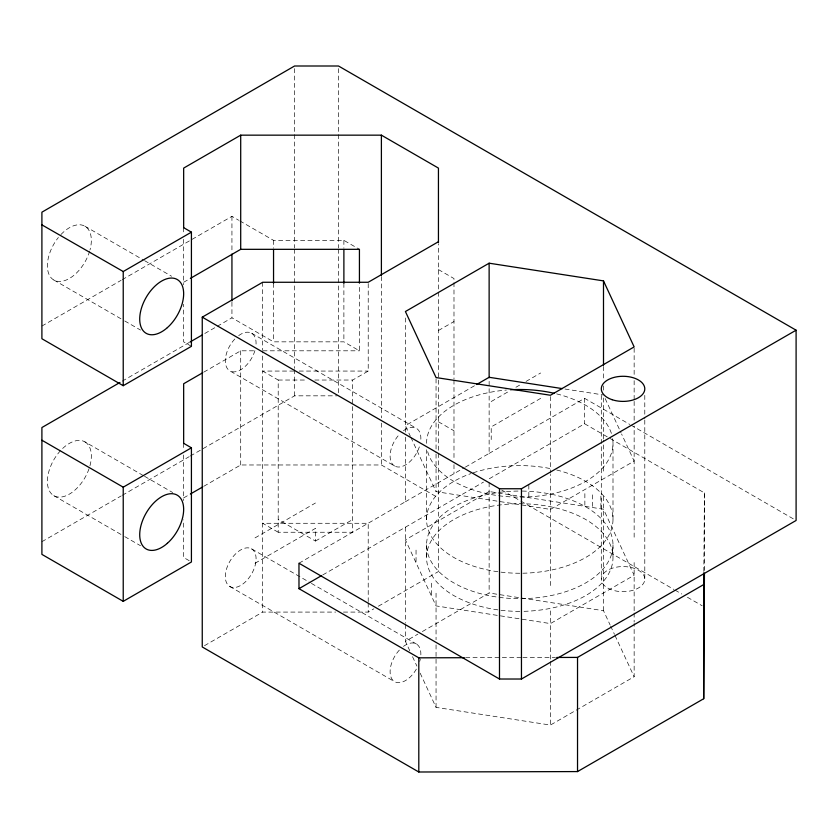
<?xml version="1.0" encoding="UTF-8"?>
<svg xmlns="http://www.w3.org/2000/svg" width="838" height="838" viewBox="0 0 838 838"><rect width="100%" height="100%" fill="white"/><g stroke="black" fill="none" stroke-linecap="round" stroke-linejoin="round"><path stroke-width="0.63" stroke-dasharray="4.19 3.14" d="M368.217 283.569L368.217 371.066L352.672 380.033L352.672 532.245L278.206 532.245L278.206 380.033L262.671 371.066L262.671 351.478M298.967 563.23L405.414 501.732L405.414 437.237M405.414 432.073L405.414 318.011M426.563 519.424L426.563 449.765M465.373 467.112L489.13 453.4L489.141 377.289M550.419 585.532L550.43 474.392M603.496 471.092L603.507 440.128M603.507 438.84L603.507 397.558M612.997 519.424L612.997 443.323M634.146 537.189L634.146 426.06M703.815 571.464L704.433 492.922L608.357 437.467M41.9 326.055L121.081 280.342M122.212 279.683L231.937 216.34L238.683 220.237M183.658 282.27L189.241 279.044M122.212 381.164L190.079 341.988M204.786 333.493L216.099 326.967M217.231 326.307L231.937 317.822L273.544 341.841L343.884 341.841L359.429 350.808L359.429 284.459M203.791 372.124L240.705 350.808L256.355 350.808M41.9 541.704L121.217 495.907M122.348 495.258L189.199 456.658M190.331 456.008L294.567 395.829L337.222 395.829M438.442 330.518L453.987 321.541M183.658 497.919L189.241 494.692M203.791 486.291L240.705 464.975L381.395 464.975L438.442 497.919M474.434 385.784L405.414 425.631L410.337 436.242M255.024 537.891L315.444 503.01M491.215 401.528L510.311 390.508M515.936 387.261L520.429 384.663M526.044 381.426L540.646 372.994M255.024 563.262L315.444 528.38L315.444 541.055L278.206 519.56M540.646 398.364L491.215 426.898L491.215 439.583M315.444 541.055L352.672 519.56M405.414 501.732L464.242 467.772M489.13 453.4L584.589 398.322L629.83 424.447M322.766 574.931L483.474 482.112M607.225 436.818L584.62 423.766L489.13 478.844L489.13 481.379M204.493 645.679L262.671 612.086L335.64 612.086M343.454 612.086L368.217 612.086L373.874 608.817M378.409 606.199L438.442 571.537L438.442 244.015M409.792 650.78L405.414 641.342L417.858 634.157M422.383 631.548L489.13 593.011L603.496 610.703L610.064 624.855M420.184 673.186L436.053 707.377L550.419 725.069L634.146 676.727L634.146 623.388M465.645 657.704L521.582 657.558M522.891 657.547L555.416 657.463M239.804 220.886L273.544 240.359L343.884 240.359L359.429 249.326M262.881 350.808L359.429 350.808M293.949 371.066L262.671 371.066L262.671 612.086M299.156 371.066L368.217 371.066M278.206 380.033L305.65 380.033M314.795 380.033L352.672 380.033M564.959 389.021L603.507 394.981M410.892 437.415L436.064 491.655L550.43 509.42L634.146 461.089L621.566 433.937M438.442 269.585L453.987 278.551L453.987 378.786M630.962 425.107L793.837 519.162M438.442 421.807L453.987 430.774M84.9 226.208L143.445 260M144.565 260.649L171.591 276.257M251.578 333.199L416.36 428.333M501.648 490.01L519.769 500.475M520.911 501.124L673.846 589.428M674.978 590.078L681.776 594.006M687.443 597.274L702.171 605.78M191.42 346.324L183.658 341.841L183.658 304.215M234.818 339.023A21.746 12.56 -60 0 0 229.832 370.867L394.614 466.012A21.746 12.56 -60 0 0 419.702 445.764M53.831 280.018L123.626 320.326M124.757 320.975L140.512 330.067M278.206 532.245L262.671 523.279L368.207 523.279L368.217 601.632M84.9 441.856A31.069 17.944 -60 0 1 75.053 489.989A31.069 17.944 -60 0 1 48.143 474.444A31.069 17.944 -60 0 1 84.9 441.856L143.445 475.649M144.565 476.298L172.712 492.555M251.578 548.848A21.746 12.56 -60 0 1 244.686 582.536A21.746 12.56 -60 0 1 225.851 571.663A21.746 12.56 -60 0 1 251.578 548.848L310.269 582.735M311.401 583.384L416.36 643.982M189.199 560.695L183.658 557.49L183.658 519.864M229.832 586.516L394.614 681.661M53.831 495.667L123.626 535.974M124.757 536.624L140.512 545.716M605.151 398.521L621.01 432.754M610.609 626.028L614.443 634.282M614.987 635.466L634.146 676.727M412.526 656.678L416.905 666.105M584.589 398.322L584.62 423.766M704.433 492.922L704.433 572.061M644.789 395.358L644.789 418.822M644.789 420.121L644.789 579.121A21.746 12.56 0 0 1 612.169 589.994A21.746 12.56 0 0 1 612.169 568.248A21.746 12.56 0 0 1 644.789 579.121M634.146 348.21L634.146 375.455M634.146 380.651L634.146 400.103M634.146 401.402L634.146 420.865M634.146 562.56L634.146 611.677M634.146 612.976L634.146 622.089M612.997 544.868L612.997 557.553M603.507 366.457L603.507 380.724M603.507 385.909L603.507 392.394M603.496 496.536L603.496 610.703M601.296 395.358L601.296 579.121M600.888 496.127L600.888 508.813M592.655 494.86L592.655 507.545M584.861 493.655L584.861 506.341M550.419 396.552L550.43 473.093M550.419 610.902L550.419 660.019M550.419 661.318L550.419 725.069M528.83 484.982L528.83 497.667M489.13 482.646L489.13 593.011M453.987 380.033L453.987 459.454M453.987 464.65L453.987 473.763M436.053 378.86L436.053 452.761M436.053 454.06L436.064 491.655M436.053 593.21L436.053 639.719M436.053 644.925L436.053 657.935M436.053 659.234L436.053 707.377M431.413 583.206L431.413 595.891M426.563 544.868L426.563 557.553M416.046 550.105L416.046 562.79M405.414 527.175L405.414 623.137M405.414 624.436L405.414 641.342M381.395 276.509L381.395 417.858M381.395 423.096L381.395 464.975M368.217 602.941L368.217 612.086M343.884 240.359L343.884 248.163M343.884 283.296L343.884 341.841M338.51 68.622L338.51 247.933M338.51 249.242L338.51 393.211M294.567 68.622L294.567 247.933M294.567 249.242L294.567 368.343M294.567 369.652L294.567 395.829M273.544 240.359L273.544 248.163M273.544 283.296L273.544 341.841M262.671 282.27L262.671 350.169M240.705 350.808L240.705 464.975M231.937 216.34L231.937 252.772M231.937 302.204L231.937 317.822M183.658 227.674L183.658 234.263M183.658 239.354L183.658 284.857M183.658 443.323L183.658 449.912M183.658 455.003L183.658 500.506M403.476 646.37A21.746 12.56 -60 0 1 420.739 656.332M420.341 658.846A21.746 12.56 -60 0 1 419.702 661.412M416.36 669.101A21.746 12.56 -60 0 1 392.697 680.068A21.746 12.56 -60 0 1 399.6 649.817M60.954 234.525A31.069 17.944 -60 0 1 84.554 226.019A31.069 17.944 -60 0 1 90.012 249.871M89.666 251.107A31.069 17.944 -60 0 1 54.879 280.552A31.069 17.944 -60 0 1 58.377 237.489M403.476 430.722A21.746 12.56 -60 0 1 420.739 440.683M394.614 466.012A21.746 12.56 -60 0 1 399.6 434.168M238.694 335.588A21.746 12.56 -60 0 1 255.946 345.549M254.909 350.63A21.746 12.56 -60 0 1 229.832 370.867M556.694 470.013A93.217 53.821 0 0 1 611.311 529.616A93.217 53.821 0 0 1 522.21 573.223M519.78 573.244A93.217 53.821 0 0 1 430.093 534.11A93.217 53.821 0 0 1 470.841 473.617M473.166 472.821A93.217 53.821 0 0 1 551.666 468.851M522.21 491.068A93.217 53.821 0 0 1 599.683 572.584A93.217 53.821 0 0 1 438.651 571.369A93.217 53.821 0 0 1 519.78 491.058M519.78 611.373A93.217 53.821 0 0 1 438.651 531.051A93.217 53.821 0 0 1 599.683 529.836A93.217 53.821 0 0 1 522.21 611.352M612.641 438.63A93.217 53.821 0 0 1 529.93 496.819A93.217 53.821 0 0 1 427.359 450.341M426.563 443.323A93.217 53.821 0 0 1 506.414 390.058M556.704 393.902A93.217 53.821 0 0 1 611.583 433.979M489.13 491.529L405.414 539.861L436.053 605.895L550.419 623.587L634.146 575.245L603.496 509.221L489.13 491.529"/><path stroke-width="1.26" d="M438.442 241.721L368.217 282.27L262.671 282.27L202.251 317.152L202.251 646.967L418.801 771.997L577.529 771.578L703.711 698.724L703.805 572.773M703.711 698.724L704.433 573.36M438.442 242.706L438.442 168.103L381.395 135.159L240.705 135.159L183.658 168.103L183.658 227.779M41.9 224.867L123.228 271.533L191.42 232.157L191.42 346.324L123.228 385.7L41.9 338.741L41.9 212.182L294.567 66.003L338.51 66.003L796.1 330.193L796.1 520.471L521.456 679.021L499.49 679.021L298.967 563.23L298.988 588.674L418.801 657.83L464.346 657.704M190.362 278.394L240.705 249.326L359.429 249.326L359.429 283.16M119.949 382.474L41.9 427.537L41.9 554.389L123.228 601.349L191.42 561.973L191.42 447.806L183.658 443.323M190.079 341.988L202.524 334.802M202.67 372.774L183.658 383.752L183.658 443.428M489.13 263.195L405.414 311.526L436.053 377.561L550.419 395.253L634.146 346.911L603.496 280.887L489.13 263.195L489.141 377.289L476.696 384.474M41.9 440.222L123.228 487.182L191.42 447.806M190.362 494.043L202.67 486.941M298.988 588.674L321.635 575.591M202.251 317.152L499.49 488.753L521.456 488.753L796.1 330.193M556.715 657.463L577.529 657.411L703.711 584.557M489.141 377.289L562.382 388.623M183.658 227.674L191.42 232.157M603.496 280.887L603.507 365.159M577.529 657.411L577.529 771.578M521.456 488.753L521.456 679.021M499.49 488.753L499.49 679.021M418.801 657.83L418.801 771.997M381.395 135.159L381.395 275.199M343.884 249.473L343.884 283.296M273.544 249.473L273.544 283.296M240.705 135.159L240.705 249.326M231.937 254.071L231.937 300.905M123.228 271.533L123.228 385.7M123.228 487.182L123.228 601.349M511.253 389.722A93.217 53.821 0 0 1 554.201 393.305M167.37 543.286A31.069 17.944 -60 0 0 177.216 495.153A31.069 17.944 -60 0 0 140.459 527.751A31.069 17.944 -60 0 0 167.37 543.286M167.37 327.637A31.069 17.944 -60 0 0 177.216 279.504A31.069 17.944 -60 0 0 140.459 312.103A31.069 17.944 -60 0 0 167.37 327.637M612.169 399.716A21.746 12.56 0 0 0 644.789 388.842A21.746 12.56 0 0 0 612.169 377.969A21.746 12.56 0 0 0 612.169 399.716"/></g></svg>
